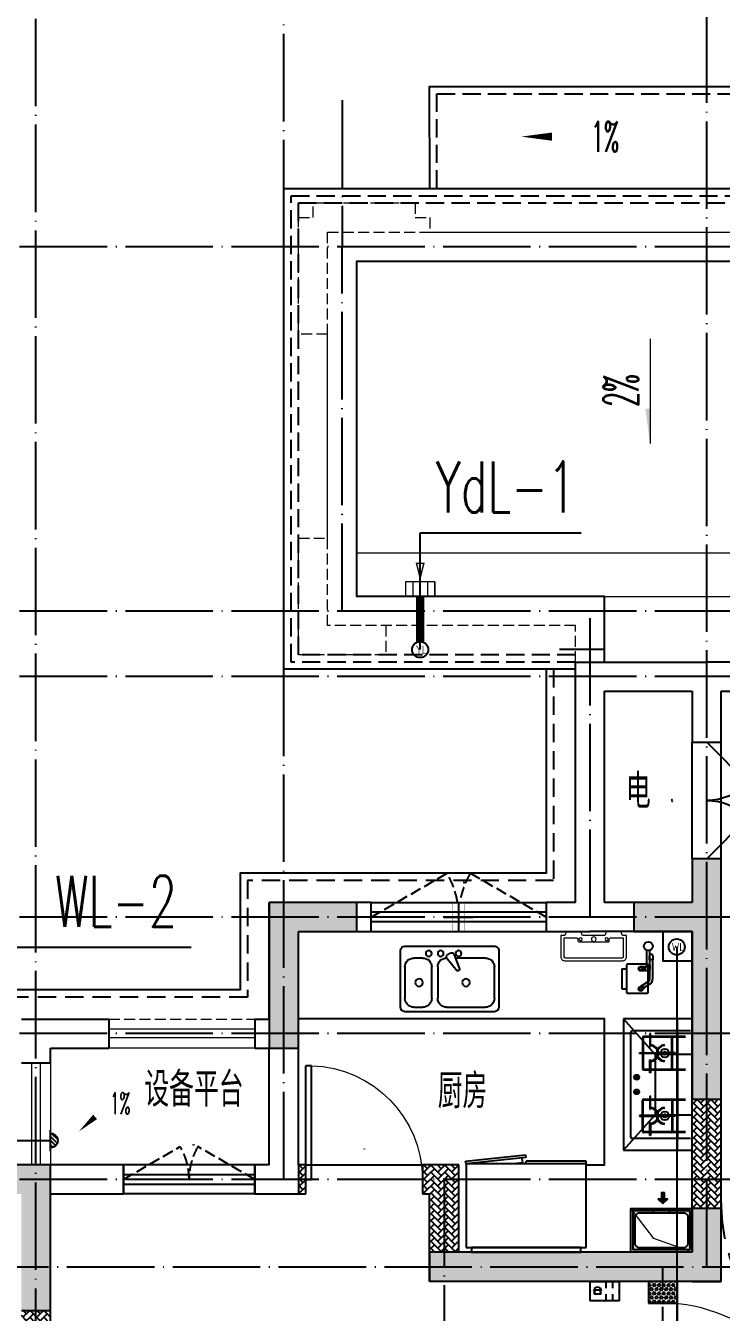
# Model space of a CAD drawing. Extents: x 27938 to 1507990, y 110129 to 923079.
# Drawn here: x 834347 to 839117, y 603637 to 612465 of the extents above; entities that cross this region are included whole.
import ezdxf
from ezdxf.enums import TextEntityAlignment as Align

# ---------------------------------------------------------------- set-up
doc = ezdxf.new("R2010")
doc.units = 0
doc.header["$LTSCALE"] = 1000
doc.header["$MEASUREMENT"] = 0
for name, pattern in [('#P_--_20B1_001_t3$0$DASH', [0.35, 0.25, -0.1]), ('__DASH', [0.35, 0.25, -0.1]), ('DASH', [0.35, 0.25, -0.1]), ('DOTE', [2.42, 2, -0.2, 0.02, -0.2]), ('HIDDEN', [0.375, 0.25, -0.125])]:
    doc.linetypes.add(name, pattern=pattern)
for name, color, linetype in [('AH-FURNITURE', 1, 'Continuous'), ('COLUMN', 9, 'Continuous'), ('DIM_污水', 2, 'Continuous'), ('DIM_雨水', 4, 'Continuous'), ('DIM_餐饮排水', 31, 'Continuous'), ('DOTE', 1, 'Continuous'), ('EQUIP-安防', 3, 'Continuous'), ('IP-bath&kitchen-JOHNSON', 4, 'Continuous'), ('LVTRY', 6, 'Continuous'), ('PIPE-雨水', 4, 'TG_Y'), ('PUB_HATCH', 8, 'Continuous'), ('PUB_TEXT', 4, 'Continuous'), ('ROOF', 4, 'Continuous'), ('STAIR', 2, 'Continuous'), ('VPIPE-中水', 122, 'Continuous'), ('VPIPE-凝结', 150, 'N'), ('VPIPE-雨水', 4, 'Y'), ('VPIPE-餐饮排水', 41, 'P'), ('WALL', 9, 'Continuous'), ('WINDOW', 4, 'Continuous'), ('WINDOW_TEXT', 7, 'Continuous'), ('保温', 6, 'Continuous'), ('建筑-排气道', 9, 'Continuous'), ('机电标识类', 1, 'Continuous'), ('看线', 251, 'Continuous')]:
    doc.layers.add(name, color=color, linetype=linetype)
for name, color, linetype, lineweight in [('平面-分水线', 214, 'Continuous', 15), ('平面-排水沟', 86, 'Continuous', 15), ('平面-栏杆', 135, 'Continuous', 15), ('平面-看线', 45, 'Continuous', 15), ('平面-空调室内机', 176, 'Continuous', 9), ('平面-空调预留孔', 173, 'Continuous', 15), ('空调', 76, 'Continuous', 13), ('立面-洞口示意', 152, 'Continuous', 13)]:
    doc.layers.add(name, color=color, linetype=linetype, lineweight=lineweight)
doc.styles.add('_TCH_DIM', font='SIMPLEX.shx', dxfattribs={"width": 0.7, "bigfont": 'GBCBIG.shx'})
doc.styles.add('_TCH_WINDOW', font='SIMPLEX.shx', dxfattribs={"width": 0.7, "height": 3.5, "bigfont": 'GBCBIG.shx'})
doc.styles.add('_TEL_DIM', font='SIMPLEX', dxfattribs={"width": 0.8, "height": 3.5, "bigfont": 'HZTXT'})
doc.styles.add('_TWT_SERIAL', font='SIMPLEX', dxfattribs={"width": 0.8, "height": 3.5, "bigfont": 'HZTXT'})
doc.styles.add('DIM_FONT', font='SIMPLEX.shx', dxfattribs={"width": 0.56})
doc.styles.get("Standard").update_dxf_attribs({"font": 'gbenor.shx', "bigfont": 'gbcbig.shx'})
doc.styles.add('TG_LINETYPE', font='SIMPLEX', dxfattribs={"width": 0.8, "height": 3, "bigfont": 'HZTXT'})
doc.linetypes.add('N', pattern='A,3,-0.2,["N",Standard,S=0.25,R=0,X=-0.1,Y=-0.115],-0.2', length=3.4)
doc.linetypes.add('P', pattern='A,3,-0.2,["P",Standard,S=0.25,R=0,X=-0.1,Y=-0.115],-0.2', length=3.4)
doc.linetypes.add('TG_Y', pattern='A,2,-0.229,["Y",TG_LINETYPE,S=0.1,R=0,X=-0.229,Y=-0.15],0', length=2.229)
doc.linetypes.add('Y', pattern='A,3,-0.2,["Y",Standard,S=0.25,R=0,X=-0.1,Y=-0.115],-0.2', length=3.4)
pattern_1 = [(45, (0, 0), (0, 47.4157523), [100.584, -33.528]), (135, (23.708, 23.708), (3e-15, 47.4157523), [100.584, -33.528])]

# ---------------------------------------------------------------- blocks, each defined once
blk = doc.blocks.new('rtyg7uyhg')
at = {"layer": 'LVTRY', "color": 0}
for p, q in [((194234.6, 45488.8), (193621, 45488.8)), ((193590.3, 45458.1), (193590.3, 45069.5)), ((193682.3, 45407), (193887.8, 45407)), ((193896.4, 45429.9), (193857.6, 45326.3)), ((193875.3, 45316), (193945.6, 45401.5)), ((193925.8, 45440.4), (193940.1, 45432.2)), ((194111.9, 45407), (194173.3, 45407)), ((194265.3, 45069.5), (194265.3, 45458.1)), ((193621, 45130.8), (193621, 45345.6)), ((193857.6, 45326.3), (193875.3, 45316)), ((194009.6, 45345.6), (194009.6, 45130.8)), ((194050.5, 45130.8), (194050.5, 45345.6)), ((194234.6, 45345.6), (194234.6, 45130.8)), ((193621, 45038.8), (194234.6, 45038.8)), ((193948.3, 45069.5), (193682.3, 45069.5)), ((194173.3, 45069.5), (194111.9, 45069.5))]:
    blk.add_line(p, q, dxfattribs=at)
for centre, radius in [((193866.4, 45437.7), 20.5), ((193989.2, 45437.7), 20.5), ((194071, 45437.7), 20.5), ((193815.3, 45238.2), 25.6), ((194137.5, 45238.2), 25.6)]:
    blk.add_circle(centre, radius, dxfattribs=at)
for centre, radius, start, end in [((193621, 45458.1), 30.7, 89.99999, 179.99999), ((194234.6, 45458.1), 30.7, 359.99999, 89.99999), ((193682.3, 45345.6), 61.4, 89.99999, 179.99999), ((193915.6, 45422.7), 20.5, 59.99999, 159.46231), ((193929.8, 45414.5), 20.5, 320.53767, 59.99999), ((193948.3, 45345.6), 61.4, 359.99999, 89.99999), ((194111.9, 45345.6), 61.4, 89.99999, 179.99999), ((194173.3, 45345.6), 61.4, 359.99999, 89.99999), ((193682.3, 45130.8), 61.4, 179.99999, 269.99999), ((193948.3, 45130.8), 61.4, 269.99999, 359.99999), ((194111.9, 45130.8), 61.4, 179.99999, 269.99999), ((194173.3, 45130.8), 61.4, 269.99999, 359.99999), ((193621, 45069.5), 30.7, 179.99999, 269.99999), ((194234.6, 45069.5), 30.7, 269.99999, 359.99999)]:
    blk.add_arc(centre, radius, start, end, dxfattribs=at)
at = {"layer": 'LVTRY', "color": 0, "style": 'DIM_FONT', "width": 0.8, "flags": 9}
for tag in ['YSIZE', 'XSIZE']:
    blk.add_attdef(tag, (193927.8, 45487.8), '', height=0.5, rotation=89.99999, dxfattribs=at)
blk = doc.blocks.new('A$C60D053AF')
at = {"layer": 'AH-FURNITURE', "color": 0}
for p, q in [((192.5, -71), (327.6, -71)), ((355.9, -82.7), (384.2, -129)), ((232.5, -90), (128.3, -90)), ((232.5, -110), (128.3, -110)), ((192.5, -91), (327.6, -91)), ((245, -129.5), (245, -122.5)), ((265, -129.5), (265, -122.5)), ((341.7, -96.9), (370, -143.2)), ((255, -281), (255, -251)), ((393, -281), (393, -251)), ((255, -281), (393, -281))]:
    blk.add_line(p, q, dxfattribs=at)
for points in [[(170, -68, 1), (170, -94), (192.5, -94), (192.5, -68)], [(268, -122.5), (268, -107, 0.414214), (248, -87), (232.5, -87), (232.5, -113), (242, -113), (242, -122.5)], [(234, -251), (414, -251, 0.414214), (424, -241), (424, -111, 0.414214), (414, -101), (234, -101, 0.414214), (224, -111), (224, -241, 0.414214)], [(242, -152, 1), (268, -152), (268, -129.5), (242, -129.5)], [(383.8, -161.2, 1), (402.2, -142.8), (386.3, -126.9), (367.9, -145.3)]]:
    blk.add_lwpolyline(points, format="xyb", close=True, dxfattribs=at)
for centre, radius in [((100, -100), 30), ((255, -152), 15), ((255, -152), 10), ((393, -152), 15), ((393, -152), 10)]:
    blk.add_circle(centre, radius, dxfattribs=at)
for radius in [40, 20]:
    blk.add_arc((327.6, -111), radius, 45, 90, dxfattribs=at)
blk = doc.blocks.new('A-Kitchen-7')
at = {"layer": 'LVTRY', "color": 0}
for p, q in [((-519, 780), (-7, 834)), ((-515, 756), (-519, 780)), ((-4, 811), (-515, 756)), ((-29, 767), (-35, 806)), ((-7, 834), (-4, 811)), ((515, 780), (0, 780)), ((0, 756), (0, 780)), ((515, 756), (515, 780)), ((515, 756), (-515, 756)), ((-515, 756), (-515, 40)), ((-486, 761), (-485, 756)), ((-29, 767), (-112, 756)), ((515, 40), (515, 756)), ((-515, 40), (515, 40))]:
    blk.add_line(p, q, dxfattribs=at)
blk.add_lwpolyline([(-469, 40), (-469, 0), (469, 0), (469, 40)], close=True, dxfattribs=at)
blk = doc.blocks.new('*U41')
h = blk.add_hatch(color=0)
h.set_gradient(color1=(0, 0, 255), rotation=180, tint=1)
h.paths.add_polyline_path([(0, 0), (-6.35, -6.35), (-6.35, -2.159), (-15, -2.159), (-15, 2.159), (-6.35, 2.159), (-6.35, 6.35)])
at = {"color": 0, "linetype": 'Continuous'}
blk.add_lwpolyline([(0, 0), (-6.35, -6.35), (-6.35, -2.159), (-15, -2.159), (-15, 2.159), (-6.35, 2.159), (-6.35, 6.35)], close=True, dxfattribs=at)
blk = doc.blocks.new('sgrsefv')
at = {"layer": 'PUB_HATCH'}
blk.add_hatch(color=0, dxfattribs=at).paths.add_polyline_path([(1112933.3, 840916.3), (1112933.3, 840646.3), (1113073.3, 840646.3), (1113073.3, 840661.3), (1112968.3, 840661.3), (1112948.3, 840681.3), (1112948.3, 840881.3), (1112968.3, 840901.3), (1113288.3, 840901.3), (1113308.3, 840881.3), (1113308.3, 840681.3), (1113288.3, 840661.3), (1113183.3, 840661.3), (1113183.3, 840646.3), (1113323.3, 840646.3), (1113323.3, 840916.3)])
at = {"layer": 'LVTRY', "color": 0}
for p, q in [((1113073.3, 840661.3), (1113073.3, 840646.3)), ((1113183.3, 840661.3), (1113183.3, 840646.3))]:
    blk.add_line(p, q, dxfattribs=at)
for points in [[(1112918.3, 840931.3), (1113338.3, 840931.3), (1113338.3, 840631.3), (1112918.3, 840631.3)], [(1112933.3, 840916.3), (1113323.3, 840916.3), (1113323.3, 840646.3), (1112933.3, 840646.3)], [(1113288.3, 840661.3), (1112968.3, 840661.3), (1112948.3, 840681.3), (1112948.3, 840881.3), (1112968.3, 840901.3), (1113288.3, 840901.3), (1113308.3, 840881.3), (1113308.3, 840681.3), (1113288.3, 840661.3)]]:
    blk.add_lwpolyline(points, close=True, dxfattribs=at)
at = {"layer": '立面-洞口示意', "color": 0}
blk.add_lwpolyline([(1112918.3, 840931.3), (1113181.8, 840837.4), (1113338.3, 840631.3)], dxfattribs=at)
at = {"layer": '建筑-排气道', "color": 8, "xscale": -5, "yscale": 5, "zscale": 5, "rotation": 270}
blk.add_blockref('*U41', (1113118.4, 840599), dxfattribs=at)
blk = doc.blocks.new('FRSDFDGDGDRGDR')
at = {"layer": '平面-空调预留孔', "color": 0}
for p, q in [((699612.3, 775044), (699612.3, 775441.2)), ((699618.9, 775447.8), (699746.3, 775447.8)), ((699746.3, 775447.8), (699746.3, 775355.4)), ((699719.9, 775342.2), (699719.9, 775143)), ((699726.5, 775348.8), (699739.7, 775348.8)), ((699726.5, 775136.4), (699739.7, 775136.4)), ((699746.3, 775129.8), (699746.3, 775037.4)), ((699746.3, 775037.4), (699618.9, 775037.4))]:
    blk.add_line(p, q, dxfattribs=at)
blk.add_lwpolyline([(699766.1, 775166.7), (699792.5, 775153.5), (699792.5, 775057.2), (699766.1, 775044), (699766.1, 775017.6), (699618.9, 775017.6, -0.414214), (699592.5, 775044), (699592.5, 775441.2, -0.414214), (699618.9, 775467.6), (699766.1, 775467.6), (699766.1, 775441.2), (699792.5, 775428), (699792.5, 775331.6), (699766.1, 775318.4)], format="xyb", close=True, dxfattribs=at)
for centre, radius in [((699739.7, 775331.6), 10.6), ((699739.7, 775243.2), 15.8), ((699739.7, 775153.5), 10.6)]:
    blk.add_circle(centre, radius, dxfattribs=at)
for centre, start, end in [((699618.9, 775441.2), 90, 180), ((699726.5, 775342.2), 90, 180), ((699739.7, 775355.4), 270, 360), ((699726.5, 775143), 180, 270), ((699739.7, 775129.8), 0, 90), ((699618.9, 775044), 180, 270)]:
    blk.add_arc(centre, 6.6, start, end, dxfattribs=at)
blk = doc.blocks.new('GDGDRGDRGRD')
at = {"layer": 'LVTRY', "color": 0}
for p, q in [((430080.5, 371515.4), (429864.6, 371758.3)), ((430334.8, 371758.3), (429864.6, 371758.3)), ((429864.6, 371758.3), (429864.6, 370858.3)), ((430234.8, 370858.3), (430234.8, 371758.3)), ((429914.8, 370948.3), (429914.8, 371668.3)), ((429924.8, 371678.3), (430324.8, 371678.3)), ((429994.8, 371628.3), (429994.8, 371418.3)), ((429999.8, 371628.3), (429999.8, 371418.3)), ((430289.8, 371638.3), (430004.8, 371638.3)), ((430289.8, 371633.3), (430004.8, 371633.3)), ((430045.1, 371658.3), (430045.1, 371568.3)), ((430049.6, 371658.3), (430045.1, 371658.3)), ((430049.6, 371568.3), (430049.6, 371658.3)), ((430194.8, 371418.3), (430194.8, 371628.3)), ((430199.8, 371418.3), (430199.8, 371628.3)), ((430234.8, 371668.3), (430234.8, 370948.3)), ((429974.8, 371525.6), (430102.3, 371525.6)), ((429974.8, 371521.1), (429974.8, 371525.6)), ((430102.3, 371521.1), (429974.8, 371521.1)), ((430045.1, 371568.3), (430049.6, 371568.3)), ((430334.8, 371515.4), (430080.5, 371515.4)), ((430080.5, 371515.4), (430080.5, 371100.3)), ((430219.8, 371525.6), (430092.3, 371525.6)), ((430092.3, 371525.6), (430092.3, 371521.1)), ((430092.3, 371521.1), (430219.8, 371521.1)), ((430102.3, 371525.6), (430102.3, 371521.1)), ((430219.8, 371521.1), (430219.8, 371525.6)), ((430234.8, 371100.3), (430234.8, 371515.4)), ((430045.1, 371388.3), (430045.1, 371478.3)), ((430045.1, 371478.3), (430049.6, 371478.3)), ((430049.6, 371478.3), (430049.6, 371388.3)), ((429935.4, 371358.3), (429974.2, 371358.3)), ((429954.8, 371338.9), (429954.8, 371377.7)), ((430004.8, 371413.3), (430289.8, 371413.3)), ((430004.8, 371408.3), (430289.8, 371408.3)), ((430049.6, 371388.3), (430045.1, 371388.3)), ((429935.4, 371258.3), (429974.2, 371258.3)), ((429954.8, 371238.9), (429954.8, 371277.7)), ((429994.8, 370988.3), (429994.8, 371198.3)), ((429999.8, 370988.3), (429999.8, 371198.3)), ((430004.8, 371208.3), (430289.8, 371208.3)), ((430004.8, 371203.3), (430289.8, 371203.3)), ((430045.1, 371228.3), (430045.1, 371138.3)), ((430049.6, 371228.3), (430045.1, 371228.3)), ((430049.6, 371138.3), (430049.6, 371228.3)), ((430194.8, 371198.3), (430194.8, 370988.3)), ((430199.8, 371198.3), (430199.8, 370988.3)), ((429864.6, 370858.3), (430080.5, 371100.3)), ((430102.3, 371095.6), (429974.8, 371095.6)), ((429974.8, 371095.6), (429974.8, 371091.1)), ((429974.8, 371091.1), (430102.3, 371091.1)), ((430045.1, 371138.3), (430049.6, 371138.3)), ((430080.5, 371100.3), (430334.8, 371100.3)), ((430092.3, 371091.1), (430092.3, 371095.6)), ((430092.3, 371095.6), (430219.8, 371095.6)), ((430219.8, 371091.1), (430092.3, 371091.1)), ((430102.3, 371091.1), (430102.3, 371095.6)), ((430219.8, 371095.6), (430219.8, 371091.1)), ((430289.8, 370983.3), (430004.8, 370983.3)), ((430289.8, 370978.3), (430004.8, 370978.3)), ((430045.1, 370958.3), (430045.1, 371048.3)), ((430045.1, 371048.3), (430049.6, 371048.3)), ((430049.6, 371048.3), (430049.6, 370958.3)), ((430324.8, 370938.3), (429924.8, 370938.3)), ((430049.6, 370958.3), (430045.1, 370958.3)), ((429864.6, 370858.3), (430334.8, 370858.3))]:
    blk.add_line(p, q, dxfattribs=at)
blk.add_lwpolyline([(429608.8, 370758.3), (429734.8, 370758.3), (429734.8, 371758.3), (427634.8, 371758.3)], dxfattribs=at)
for centre, radius in [((430147.3, 371523.3), 29.7), ((430147.3, 371523.3), 11.7), ((429954.8, 371358.3), 17), ((429954.8, 371258.3), 17), ((430147.3, 371093.3), 29.7), ((430147.3, 371093.3), 11.7)]:
    blk.add_circle(centre, radius, dxfattribs=at)
for centre, radius, start, end in [((429924.8, 371668.3), 10, 90, 180), ((430004.8, 371628.3), 10, 90, 180), ((430004.8, 371628.3), 5, 90, 180), ((430189.8, 371628.3), 10, 0, 90), ((430189.8, 371628.3), 5, 0, 90), ((430224.8, 371668.3), 10, 0, 90), ((430047.3, 371523.3), 56.7, 2.27424, 87.72576), ((430047.3, 371523.3), 52.2, 2.47041, 87.52959), ((430047.3, 371523.3), 56.7, 272.27424, 357.72576), ((430047.3, 371523.3), 52.2, 272.47041, 357.52959), ((430147.3, 371523.3), 56.7, 92.27424, 177.72576), ((430147.3, 371523.3), 56.7, 182.27424, 267.72576), ((430147.3, 371523.3), 52.2, 92.47041, 177.52959), ((430147.3, 371523.3), 52.2, 182.47041, 267.52959), ((430004.8, 371418.3), 10, 180, 270), ((430004.8, 371418.3), 5, 180, 270), ((430189.8, 371418.3), 5, 270, 0), ((430189.8, 371418.3), 10, 270, 0), ((430004.8, 371198.3), 10, 90, 180), ((430004.8, 371198.3), 5, 90, 180), ((430189.8, 371198.3), 10, 0, 90), ((430189.8, 371198.3), 5, 0, 90), ((430047.3, 371093.3), 56.7, 2.27424, 87.72576), ((430047.3, 371093.3), 52.2, 2.47041, 87.52959), ((430047.3, 371093.3), 56.7, 272.27424, 357.72576), ((430047.3, 371093.3), 52.2, 272.47041, 357.52959), ((430147.3, 371093.3), 56.7, 92.27424, 177.72576), ((430147.3, 371093.3), 56.7, 182.27424, 267.72576), ((430147.3, 371093.3), 52.2, 92.47041, 177.52959), ((430147.3, 371093.3), 52.2, 182.47041, 267.52959), ((430004.8, 370988.3), 10, 180, 270), ((430004.8, 370988.3), 5, 180, 270), ((430189.8, 370988.3), 5, 270, 0), ((430189.8, 370988.3), 10, 270, 0), ((429924.8, 370948.3), 10, 180, 270), ((430224.8, 370948.3), 10, 270, 0)]:
    blk.add_arc(centre, radius, start, end, dxfattribs=at)
at = {"color": 8, "xscale": -1, "rotation": 270}
blk.add_blockref('FRSDFDGDGDRGDR', (-345582.7, -327434.2), dxfattribs=at)
at = {"color": 8, "xscale": -1}
blk.add_blockref('rtyg7uyhg', (622599.6, 326769.5), dxfattribs=at)
at = {"color": 8}
for name, p, rotation in [('A$C60D053AF', (430134.8, 372358.3), 270), ('sgrsefv', (1543253.1, 1211089.9), 180)]:
    blk.add_blockref(name, p, dxfattribs=dict(at, rotation=rotation))
at = {"layer": 'LVTRY', "color": 8, "extrusion": (0, 0, -1), "xscale": -0.7999999999883585, "yscale": 0.7999999999883585, "zscale": -0.7999999999883585}
blk.add_blockref('A-Kitchen-7', (-429196.8, 370158.6), dxfattribs=at)
blk = doc.blocks.new('GFDGFSDFGD')
at = {"layer": 'PUB_HATCH'}
for points in [[(431616.6, 374623.7), (431616.6, 373473.7), (431816.6, 373473.7), (431816.6, 375123.7), (431616.6, 375123.7), (431616.6, 374823.7), (431216.6, 374823.7), (431216.6, 374623.7)], [(429316.5, 374823.7), (428716.6, 374823.7), (428716.6, 373823.7), (428916.6, 373823.7), (428916.6, 374623.7), (429316.5, 374623.7)], [(426666.7, 373023.7), (426666.7, 372823.7), (427016.6, 372823.7), (427016.6, 372023.7), (427216.6, 372023.7), (427216.6, 373023.7)], [(429816.4, 372423.2), (429816.6, 372224), (431816.6, 372224), (431816.6, 372724), (431616.6, 372724), (431616.6, 372424), (430016.6, 372424)]]:
    blk.add_hatch(color=0, dxfattribs=at).paths.add_polyline_path(points)
at = {"layer": 'COLUMN', "color": 0}
for p, q in [((431816.6, 375123.7), (431616.6, 375123.7)), ((431616.6, 375123.7), (431616.6, 374823.7)), ((431816.6, 373473.7), (431816.6, 375123.7)), ((429316.5, 374823.7), (428716.6, 374823.7)), ((428716.6, 374823.7), (428716.6, 373823.7)), ((429316.5, 374623.7), (429316.5, 374823.7)), ((431616.6, 374823.7), (431216.6, 374823.7)), ((431216.6, 374823.7), (431216.6, 374623.7)), ((428916.6, 373823.7), (428916.6, 374623.7)), ((428916.6, 374623.7), (429316.5, 374623.7)), ((431216.6, 374623.7), (431616.6, 374623.7)), ((431616.6, 374623.7), (431616.6, 373473.7)), ((428716.6, 373823.7), (428916.6, 373823.7)), ((431616.6, 373473.7), (431816.6, 373473.7)), ((427216.6, 373023.7), (426666.7, 373023.7)), ((427216.6, 372023.7), (427216.6, 373023.7)), ((431816.6, 372724), (431616.6, 372724)), ((431616.6, 372724), (431616.6, 372424)), ((431816.6, 372224), (431816.6, 372724)), ((430016.6, 372424), (429816.4, 372423.2)), ((429816.4, 372423.2), (429816.6, 372224)), ((431616.6, 372424), (430016.6, 372424)), ((429816.6, 372224), (431816.6, 372224)), ((427016.6, 372023.7), (427216.6, 372023.7))]:
    blk.add_line(p, q, dxfattribs=at)
blk = doc.blocks.new('GDFGDGRD')
at = {"layer": '保温', "linetype": 'ByBlock', "ltscale": 10}
h = blk.add_hatch(dxfattribs=at)
h.set_pattern_fill('AR-HBONE', color=251, scale=55)
h.set_pattern_definition(pattern_1)
h.paths.add_polyline_path([(431616.6, 372723.9), (431816.6, 372723.9), (431816.7, 373473.7), (431616.7, 373473.7)])
h = blk.add_hatch(dxfattribs=at)
h.set_pattern_fill('AR-HBONE', color=251, scale=55)
h.set_pattern_definition(pattern_1)
h.paths.add_polyline_path([(428966.6, 372823.7), (428966.6, 373023.7), (428916.6, 373023.7), (428916.6, 372823.7)])
h = blk.add_hatch(dxfattribs=at)
h.set_pattern_fill('AR-HBONE', color=251, scale=55)
h.set_pattern_definition(pattern_1)
h.paths.add_polyline_path([(429816.6, 372823.7), (429816.6, 373023.7), (429766.6, 373023.7), (429766.6, 372823.7)])
h = blk.add_hatch(dxfattribs=at)
h.set_pattern_fill('AR-HBONE', color=251, scale=55)
h.set_pattern_definition(pattern_1)
h.paths.add_polyline_path([(430017.8, 372423.6), (430016.6, 373023.7), (429816.6, 373023.7), (429817.8, 372423.6)])
at = {"layer": '保温', "linetype": 'Continuous', "ltscale": 10}
h = blk.add_hatch(dxfattribs=at)
h.set_pattern_fill('HEX', color=251, scale=10, angle=90, style=0)
h.set_pattern_definition([(90, (0, 0), (-16.49778, 1e-15), [9.525, -19.05]), (210, (0, 0), (8.24889, -14.2874966), [9.525, -19.05]), (150, (6e-16, 9.525), (-8.24889, -14.2874966), [9.525, -19.05])])
h.paths.add_polyline_path([(431316.6, 372073.7), (431516.6, 372073.7), (431516.7, 372223.7), (431316.7, 372223.7)])
at = {"layer": '保温', "linetype": 'ByBlock', "ltscale": 10}
h = blk.add_hatch(dxfattribs=at)
h.set_pattern_fill('AR-HBONE', color=251, scale=55)
h.set_pattern_definition(pattern_1)
h.paths.add_polyline_path([(427216.6, 370023.7), (427216.6, 372023.7), (427016.6, 372023.7), (427016.6, 370023.7)])
at = {"layer": '保温', "color": 251, "linetype": 'ByBlock', "ltscale": 10}
blk.add_line((428916.6, 373023.7), (428916.6, 372823.7), dxfattribs=at)
blk = doc.blocks.new('dongkong')
blk.add_wipeout([(-603756, 210771), (-603756, 210570.8), (-603836, 210570.8), (-603836, 210771)])
at = {"layer": '机电标识类', "color": 250, "linetype": 'DASH', "ltscale": 400}
for p, q in [((-603796, 210771), (-603796, 210570.8)), ((-603896, 210670.7), (-603696, 210670.7))]:
    blk.add_line(p, q, dxfattribs=at)
at = {"layer": '空调', "color": 6, "linetype": 'DASH', "const_width": 2}
blk.add_lwpolyline([(-603756, 210771), (-603756, 210570.8), (-603836, 210570.8), (-603836, 210771)], close=True, dxfattribs=at)
blk = doc.blocks.new('$equip$00002628')
at = {"linetype": 'Continuous'}
for p, q in [((-0.625, 0.415), (0.625, 0.415)), ((-0.625, -0.415), (-0.625, 0.415)), ((-0.472, 0.01), (-0.409, 0.01)), ((-0.446, -0.138), (-0.395, 0.058)), ((-0.395, 0.058), (-0.395, 0.058)), ((-0.395, 0.058), (-0.206, 0.058)), ((-0.206, 0.058), (-0.155, -0.138)), ((-0.191, 0.01), (-0.129, 0.01)), ((0.071, 0.129), (0.071, 0.415)), ((0.35, 0.129), (0.35, 0.415)), ((0.625, 0.415), (0.625, -0.415)), ((0.625, -0.415), (-0.625, -0.415)), ((-0.155, -0.138), (-0.446, -0.138)), ((0.071, -0.415), (0.071, -0.129)), ((0.35, -0.415), (0.35, -0.129))]:
    blk.add_line(p, q, dxfattribs=at)
at = {"const_width": 0.05}
blk.add_lwpolyline([(-0.625, 0.415), (0.625, 0.415), (0.625, -0.415), (-0.625, -0.415), (-0.625, 0.415), (0.625, 0.415)], dxfattribs=at)
at = {"linetype": 'Continuous'}
blk.add_arc((-0.3, -0.011), 0.173, 6.9897, 173.0103, dxfattribs=at)
for p in [(-0.625, 0), (0, 0.415), (0, -0.415), (0.625, 0)]:
    blk.add_point(p)
at = {"color": 7, "style": '_TEL_DIM', "flags": 1}
blk.add_attdef('A', text='', height=0.000025, dxfattribs=at).set_placement((0, 0), align=Align.MIDDLE_CENTER)
blk = doc.blocks.new('GHFHFHTFHCSDCS')
at = {"layer": 'EQUIP-安防', "xscale": 160, "yscale": 160, "zscale": 160}
blk.add_blockref('$equip$00002628', (431016.6, 372157.3), dxfattribs=at)
blk = doc.blocks.new('A$C7A951E79')
at = {"layer": 'LVTRY'}
for p, q in [((-7.1, 49.5), (-49.5, 7.1)), ((0, 28.3), (-46.5, -18.3)), ((0, 0), (-35.4, -35.4)), ((0, -71.2), (0, 71.5)), ((0, -28.3), (-18.3, -46.5))]:
    blk.add_line(p, q, dxfattribs=at)
blk.add_arc((0, 0.2), 49.9, 89.97568, 269.97568, dxfattribs=at)
blk.add_point((0, 0), dxfattribs=at)
blk = doc.blocks.new('A$C42425DA4')
at = {"xscale": -1}
blk.add_blockref('A$C7A951E79', (2000, -0.1), dxfattribs=at)
blk = doc.blocks.new('DFSFSF')
at = {"layer": '平面-分水线'}
for p, q in [((697141.9, 775567.7), (697141.9, 775667.6)), ((697342.3, 775667.6), (697142.7, 775667.6)), ((697193.1, 775567.7), (697193.1, 775667.6)), ((697242.5, 775567.7), (697242.5, 775667.6)), ((697291.9, 775567.7), (697291.9, 775667.6)), ((697342.3, 775667.6), (697342.3, 775567.7)), ((697342.3, 775567.7), (697342.3, 775667.6)), ((697342.3, 775567.7), (697142.7, 775567.7))]:
    blk.add_line(p, q, dxfattribs=at)
blk = doc.blocks.new('DFGDGDGD')
at = {"layer": '平面-分水线', "const_width": 10}
blk.add_lwpolyline([(697267.5, 775440.7), (697242.5, 775540.7), (697217.5, 775440.7)], close=True, dxfattribs=at)
blk.add_blockref('DFSFSF', (0, 0))
blk = doc.blocks.new('$DorLib2D$00000001')
at = {"color": 0}
for p, q in [((0.45, 0.975), (0.5, 0.975)), ((0.45, 0), (0.45, 0.975)), ((0.5, 0), (0.5, 0.975)), ((0.5, 0), (0.45, 0))]:
    blk.add_line(p, q, dxfattribs=at)
at = {"color": 0, "lineweight": 13}
blk.add_arc((0.475, 0), 0.975, 91.46928, 180, dxfattribs=at)
blk = doc.blocks.new('$WINLIB2D$00000001')
at = {"color": 0}
for points in [[(-0.5, 0.5), (-0.5, -0.5)], [(-0.5, 0.5), (0.5, 0.5)], [(0.5, -0.5), (0.5, 0.5)], [(0.5, 0.1667), (-0.5, 0.1667)], [(0.5, -0.1667), (-0.5, -0.1667)], [(-0.5, -0.5), (0.5, -0.5)]]:
    blk.add_lwpolyline(points, dxfattribs=at)
blk = doc.blocks.new('$DorLib2D$00000116')
at = {"color": 0}
for p, q in [((-0.5, 0), (-0.146, 0.354)), ((0.5, 0), (0.146, 0.354))]:
    blk.add_line(p, q, dxfattribs=at)
for centre, start, end in [((-0.5, 0), 0, 45), ((0.5, 0), 135, 180)]:
    blk.add_arc(centre, 0.5, start, end, dxfattribs=at)

msp = doc.modelspace()

# ---------------------------------------------------------------- hatches: boundary and pattern name
at = {"layer": '平面-排水沟'}
msp.add_hatch(color=8, dxfattribs=at).paths.add_polyline_path([(838628, 609597.7), (838628, 609837.7), (838596, 609837.7)])

# ---------------------------------------------------------------- linework, layer by layer
at = {"layer": 'DIM_污水'}
msp.add_line((834211.4, 606142.7), (835481.9, 606142.7), dxfattribs=at)
at = {"layer": 'DIM_雨水'}
for p, q in [((837051.6, 608183.8), (837051.6, 608985.9)), ((837051.6, 608985.9), (838155.9, 608985.9))]:
    msp.add_line(p, q, dxfattribs=at)
at = {"layer": 'DIM_餐饮排水'}
msp.add_line((838811.4, 606143.8), (838811.4, 603111.7), dxfattribs=at)
at = {"layer": 'DOTE', "color": 169, "linetype": 'DOTE', "ltscale": 0.3}
for p, q in [((834416.6, 601748.8), (834416.6, 612948.8)), ((836116.6, 604548.8), (836116.6, 612948.8)), ((839016.6, 603949.1), (839016.6, 612948.8)), ((836516.6, 611954.2), (836516.6, 610948.8)), ((879916.6, 610948.8), (825916.6, 610948.8)), ((836516.6, 608448.8), (836516.6, 610948.8)), ((879916.6, 608448.8), (825916.6, 608448.8)), ((838216.6, 606348.8), (838216.6, 608448.8)), ((879916.6, 607998.8), (825916.6, 607998.8)), ((879916.6, 605548.8), (825916.6, 605548.8)), ((879916.6, 604548.8), (825916.6, 604548.8)), ((837216.8, 604548.8), (837216.6, 593448.8)), ((825916.6, 603949.1), (879916.6, 603949.1)), ((838716.6, 602348.8), (838716.6, 603948.8))]:
    msp.add_line(p, q, dxfattribs=at)
at = {"layer": 'IP-bath&kitchen-JOHNSON', "color": 8}
msp.add_lwpolyline([(838716.6, 606248.8), (838716.6, 606048.8), (838916.6, 606048.8)], dxfattribs=at)
at = {"layer": 'PIPE-雨水', "ltscale": 0.5, "const_width": 55}
msp.add_lwpolyline([(837051.6, 608238.8), (837051.6, 608548.8)], dxfattribs=at)
at = {"layer": 'ROOF', "color": 8, "ltscale": 0.8}
for points in [[(838116.6, 608048.8), (836116.6, 608048.8), (836116.6, 611348.8), (843316.6, 611348.8), (843316.6, 607748.8), (842716.6, 607748.8)], [(838316.6, 608098.8), (838316.6, 608548.8), (836616.6, 608548.8), (836616.6, 610848.8), (842816.6, 610848.8), (842816.6, 608548.8), (842516.6, 608548.8), (842516.6, 608098.8)]]:
    msp.add_lwpolyline(points, dxfattribs=at)
at = {"layer": 'ROOF', "color": 8, "linetype": '__DASH', "ltscale": 0.5}
for points in [[(838116.6, 608098.8), (836166.6, 608098.8), (836166.6, 611298.8), (843266.6, 611298.8), (843266.6, 607798.8), (842716.6, 607798.8)], [(838116.6, 608148.8), (836216.6, 608148.8), (836216.6, 611248.8), (843216.6, 611248.8), (843216.6, 607848.8), (842716.6, 607848.8)]]:
    msp.add_lwpolyline(points, dxfattribs=at)
at = {"layer": 'STAIR', "color": 8}
msp.add_lwpolyline([(837116.8, 611348.8), (837116.6, 612048.8), (842316.7, 612048.8), (842316.9, 611348.8)], dxfattribs=at)
at = {"layer": 'STAIR', "color": 8, "linetype": '#P_--_20B1_001_t3$0$DASH', "ltscale": 0.5}
msp.add_lwpolyline([(837166.8, 611348.8), (837166.6, 611998.8), (842266.7, 611998.8), (842266.9, 611348.8)], dxfattribs=at)
at = {"layer": 'STAIR', "color": 8, "linetype": 'DASH'}
msp.add_lwpolyline([(839116.2, 604388.8, 0.414214), (840366.2, 603138.8), (840466.2, 603138.8, 0.414214), (841716.2, 604388.8)], format="xyb", dxfattribs=at)
at = {"layer": 'VPIPE-中水', "color": 8, "linetype": 'Continuous'}
msp.add_circle((838811.4, 606143.8), 55, dxfattribs=at)
at = {"layer": 'VPIPE-凝结', "color": 8}
msp.add_line((838316.6, 608183.8), (838006.6, 608183.8), dxfattribs=at)
at = {"layer": 'VPIPE-凝结', "color": 8, "ltscale": 0.1}
msp.add_line((834206.6, 604814.4), (834516.4, 604814.4), dxfattribs=at)
at = {"layer": 'VPIPE-雨水', "color": 8}
msp.add_circle((837051.6, 608183.8), 55, dxfattribs=at)
at = {"layer": 'VPIPE-雨水'}
msp.add_circle((837051.6, 608183.8), 55, dxfattribs=at)
at = {"layer": 'VPIPE-餐饮排水'}
msp.add_circle((838811.4, 606143.8), 55, dxfattribs=at)
at = {"layer": 'WALL', "color": 8}
for p, q in [((838116.6, 606448.8), (838116.6, 608098.8)), ((838116.6, 608098.8), (839016.6, 608098.8)), ((839716.6, 608098.8), (839016.6, 608098.8)), ((838316.6, 606448.8), (838316.6, 607898.8)), ((838316.6, 607898.8), (838916.6, 607898.8)), ((838916.6, 607898.8), (838916.6, 607548.8)), ((839116.6, 607548.8), (839116.6, 607898.8)), ((839116.6, 607898.8), (839716.6, 607898.8)), ((838916.6, 607548.8), (839116.6, 607548.8)), ((839116.6, 606748.8), (838916.6, 606748.8)), ((838916.6, 606748.8), (838916.6, 606448.8)), ((839116.6, 606348.8), (839116.6, 606748.8)), ((836016.6, 605648.8), (836016.6, 606448.8)), ((836716.6, 606448.8), (836016.6, 606448.8)), ((836716.6, 606248.8), (836716.6, 606448.8)), ((838116.6, 606448.8), (837916.6, 606448.8)), ((837916.6, 606448.8), (837916.6, 606248.8)), ((838916.6, 606448.8), (838316.6, 606448.8)), ((839116.6, 603948.8), (839116.6, 606348.8)), ((836216.6, 605548.8), (836216.6, 606248.8)), ((836216.6, 606248.8), (836716.6, 606248.8)), ((837916.6, 606248.8), (838216.6, 606248.8)), ((838916.6, 606248.8), (838216.6, 606248.8)), ((838916.6, 604048.8), (838916.6, 606248.8)), ((834316.6, 605648.8), (834916.6, 605648.8)), ((834916.6, 605648.8), (834916.6, 605448.8)), ((835916.6, 605648.8), (836016.6, 605648.8)), ((835916.6, 605648.8), (835916.6, 605448.8)), ((836216.6, 604648.8), (836216.6, 605548.8)), ((834516.6, 605448.8), (834916.6, 605448.8)), ((834516.6, 605348.8), (834516.6, 605448.8)), ((835916.6, 605448.8), (836016.6, 605448.8)), ((836016.6, 604648.8), (836016.6, 605448.8)), ((834316.6, 605348.8), (834516.6, 605348.8)), ((834416.6, 604648.8), (833966.6, 604648.8)), ((835016.6, 604648.8), (834416.6, 604648.8)), ((835016.6, 604448.8), (835016.6, 604648.8)), ((836016.6, 604648.8), (835916.6, 604648.8)), ((835916.6, 604648.8), (835916.6, 604448.8)), ((836266.6, 604648.8), (836216.6, 604648.8)), ((836266.6, 604448.8), (836266.6, 604648.8)), ((837316.6, 604648.8), (837066.6, 604648.8)), ((837066.6, 604648.8), (837066.6, 604448.8)), ((837316.6, 604048.8), (837316.6, 604648.8)), ((834516.6, 601648.8), (834516.6, 604448.8)), ((834516.6, 604448.8), (835016.6, 604448.8)), ((835916.6, 604448.8), (836116.6, 604448.8)), ((836116.6, 604448.8), (836266.6, 604448.8)), ((837066.6, 604448.8), (837116.6, 604448.8)), ((837116.6, 603848.8), (837116.6, 604448.8)), ((838716.6, 604048.8), (837316.6, 604048.8)), ((838916.6, 604048.8), (838716.6, 604048.8)), ((839116.6, 603848.8), (839116.6, 603948.8)), ((838616.6, 603848.8), (837116.6, 603848.8)), ((838616.6, 603848.8), (838616.6, 603698.8)), ((838816.6, 603698.8), (838816.6, 603848.8)), ((838916.6, 603848.8), (838816.6, 603848.8)), ((838916.6, 603848.8), (838916.6, 603848.8)), ((838916.6, 603848.8), (839116.6, 603848.8)), ((838616.6, 603698.8), (838816.6, 603698.8))]:
    msp.add_line(p, q, dxfattribs=at)
at = {"layer": 'WINDOW', "color": 8}
for p, q in [((838916.6, 606748.8), (838916.6, 607548.8)), ((839116.6, 606748.8), (839116.6, 607548.8)), ((836266.6, 604648.8), (837066.6, 604648.8)), ((838816.6, 602598.8), (838816.6, 603698.8))]:
    msp.add_line(p, q, dxfattribs=at)
at = {"layer": 'WINDOW', "color": 8, "linetype": 'DASH', "ltscale": 0.3}
for points in [[(836716.6, 606348.8), (837236.2, 606648.8, -0.131652), (837316.6, 606348.8)], [(837914.7, 606348.8), (837395.1, 606648.8, 0.131652), (837314.7, 606348.8)], [(835016.6, 604548.8), (835406.3, 604773.7, -0.131605), (835466.6, 604548.8)], [(835916.6, 604548.8), (835526.8, 604773.7, 0.131605), (835466.6, 604548.8)]]:
    msp.add_lwpolyline(points, format="xyb", dxfattribs=at)
at = {"layer": '平面-排水沟'}
msp.add_line((836616.6, 608848.8), (842816.6, 608848.8), dxfattribs=at)
at = {"layer": '平面-排水沟', "color": 8}
msp.add_line((838316.6, 608548.8), (842516.6, 608548.8), dxfattribs=at)
for points in [[(838152.8, 611704.2, 0, 0, 0), (837745, 611704.2, 0, 56, 0), (837955, 611704.2, 0, 0, 0)], [(834888.9, 605036.7, 0, 0, 0), (834710.5, 604877.1, 0, 40, 0), (834822.3, 604977.2, 0, 0, 0)]]:
    msp.add_lwpolyline(points, format="xyseb", dxfattribs=at)
msp.add_lwpolyline([(838627.9, 610317.8), (838628, 609597.7)], dxfattribs=at)
at = {"layer": '平面-栏杆', "color": 8}
for points in [[(835916.6, 605579), (834916.6, 605579.1)], [(835916.6, 605519), (834916.6, 605519.1)], [(834386.6, 605348.8), (834386.3, 604648.8)], [(834446.6, 605348.8), (834446.3, 604648.8)]]:
    msp.add_lwpolyline(points, dxfattribs=at)
at = {"layer": '平面-看线', "color": 8, "linetype": 'DASH', "ltscale": 0.3}
for points in [[(838116.6, 608098.8), (838116.6, 608348.8), (836816.6, 608348.8), (836816.6, 608148.8), (836216.6, 608148.8), (836216.6, 608948.8), (836416.6, 608948.8), (836416.6, 610348.8), (836216.8, 610348.8), (836216.8, 611148.8), (836316.8, 611148.8), (836316.8, 611248.8), (836606.8, 611248.8), (836606.8, 611248.8), (836726.8, 611248.8), (836726.8, 611248.8), (837016.8, 611248.8), (837016.8, 611148.8), (837116.8, 611148.8), (837116.8, 611048.8), (842316.3, 611048.8)], [(838116.6, 608098.8), (838116.6, 608348.8), (836416.6, 608348.8), (836416.6, 611048.8), (843016.6, 611048.8), (843016.6, 608348.8), (842716.6, 608348.8), (842716.6, 608098.8)], [(834916.6, 605648.8), (835916.6, 605648.8)]]:
    msp.add_lwpolyline(points, dxfattribs=at)
at = {"layer": '平面-看线', "color": 8}
for points in [[(835916.6, 605448.8), (834916.6, 605448.8)], [(834516.6, 605348.8), (834516.3, 604648.8)]]:
    msp.add_lwpolyline(points, dxfattribs=at)

# ---------------------------------------------------------------- block references
at = {"xscale": -1, "rotation": 180}
msp.add_blockref('DFGDGDGD', (139809.1, 1384216.4), dxfattribs=at)
at = {"color": 8}
for name, p in [('GFDGFSDFGD', (407300, 231625.1)), ('GDGDRGDRGRD', (408581.8, 233891.1)), ('GDFGDGRD', (407300, 231625.1)), ('A$C42425DA4', (832516.4, 604814.4)), ('GHFHFHTFHCSDCS', (407300, 231625.1))]:
    msp.add_blockref(name, p, dxfattribs=at)
at = {"layer": 'WINDOW', "color": 8}
ref = msp.add_blockref('$DorLib2D$00000116', (839016.6, 607148.8), dxfattribs=dict(at, xscale=800, yscale=-800, zscale=800, rotation=89.99999999024953))
ref.add_attrib('A', 'BFM0818', (838781.2, 607142.2), dxfattribs={"layer": 'WINDOW_TEXT', "color": 8, "ltscale": 0.5, "height": 4.25, "rotation": 90, "style": '_TCH_WINDOW', "width": 0.494118})
ref = msp.add_blockref('$DorLib2D$00000001', (836666.6, 604548.8), dxfattribs=dict(at, xscale=-800, yscale=800, zscale=-800, rotation=6.06372912622234e-10))
ref.add_attrib('A', 'M0822', (836661.7, 604754.9), dxfattribs={"layer": 'WINDOW_TEXT', "color": 8, "ltscale": 0.5, "height": 4.25, "style": '_TCH_WINDOW', "width": 0.494118})
ref = msp.add_blockref('$WINLIB2D$00000001', (835466.6, 604548.8), dxfattribs=dict(at, xscale=-900, yscale=-200, zscale=-900, rotation=2.464015854641344e-09))
ref.add_attrib('A', 'C0914', (835491.2, 604784.2), dxfattribs={"layer": 'WINDOW_TEXT', "color": 8, "ltscale": 0.5, "height": 4.25, "rotation": 0, "style": '_TCH_WINDOW', "width": 0.494118})
ref = msp.add_blockref('$DorLib2D$00000001', (838716.6, 603148.8), dxfattribs=dict(at, xscale=-1100, yscale=-1100, zscale=-1100, rotation=90.00000000947153))
ref.add_attrib('A', 'YFDM1122', (838551.7, 603138.4), dxfattribs={"layer": 'WINDOW_TEXT', "color": 8, "ltscale": 0.5, "height": 5.95, "rotation": 90, "style": '_TCH_WINDOW', "width": 0.494118})

# ---------------------------------------------------------------- texts
at = {"layer": 'DIM_污水', "color": 7, "style": '_TWT_SERIAL', "width": 0.64}
msp.add_text('WL-2', height=350, dxfattribs=at).set_placement((834547.9, 606282.7))
at = {"layer": 'DIM_雨水', "color": 7, "style": '_TWT_SERIAL', "width": 0.64}
msp.add_text('YdL-1', height=350, dxfattribs=at).set_placement((837157.9, 609125.9))
at = {"layer": 'PUB_TEXT', "color": 8}
for s, height, p in [('YL', 56, (837021.2, 608155.8)), ('电', 236.3, (838462.8, 607093.6)), ('WL', 56, (838776.4, 606115.8)), ('设备平台', 236.31, (835160, 605047.8)), ('厨房', 236.31, (837172.1, 605036.5))]:
    msp.add_text(s, height=height, dxfattribs=at).set_placement(p)
at = {"layer": '平面-排水沟', "color": 7, "style": '_TCH_DIM', "width": 0.494118}
for height, p in [(208.25, (838222.9, 611600.1)), (148.75, (834926.2, 604995.7))]:
    msp.add_text('1%', height=height, dxfattribs=at).set_placement(p)
msp.add_text('2%', height=238, rotation=90.0006, dxfattribs=at).set_placement((838547.9, 609851.4))

# ---------------------------------------------------------------- next in the draw order: block references
at = {"layer": '平面-空调室内机', "color": 8, "ltscale": 0.3, "xscale": -1, "rotation": 180}
msp.add_blockref('dongkong', (1441112.6, 817019.6), dxfattribs=at)

# ---------------------------------------------------------------- next in the draw order: linework, layer by layer
at = {"layer": 'DOTE', "color": 169, "linetype": 'DOTE', "ltscale": 0.3}
msp.add_line((879916.6, 606348.8), (825916.6, 606348.8), dxfattribs=at)
at = {"layer": '看线', "color": 8}
msp.add_lwpolyline([(837916.6, 608048.8), (837916.6, 606648.8), (835816.6, 606648.8), (835816.6, 605848.8), (829416.6, 605848.8), (829416.6, 604848.8), (827616.6, 604848.8), (827616.6, 596348.8), (830466.6, 596348.8)], dxfattribs=at)
at = {"layer": '看线', "color": 8, "linetype": 'HIDDEN', "ltscale": 0.5}
msp.add_lwpolyline([(837966.6, 608048.8), (837966.6, 606598.8), (835866.6, 606598.8), (835866.6, 605798.8), (829466.6, 605798.8), (829466.6, 604798.8), (827666.6, 604798.8), (827666.6, 596398.8), (830616.6, 596398.8)], dxfattribs=at)

# ---------------------------------------------------------------- next in the draw order: block references
at = {"layer": 'WINDOW', "color": 8}
ref = msp.add_blockref('$WINLIB2D$00000001', (837316.6, 606348.8), dxfattribs=dict(at, xscale=-1200, yscale=200, zscale=-1200, rotation=179.9999999963346))
ref.add_attrib('A', 'C1214', (837349, 606584.2), dxfattribs={"layer": 'WINDOW_TEXT', "color": 8, "ltscale": 0.5, "height": 4.25, "rotation": 360, "style": '_TCH_WINDOW', "width": 0.494118})

doc.saveas('drawing.dxf')
